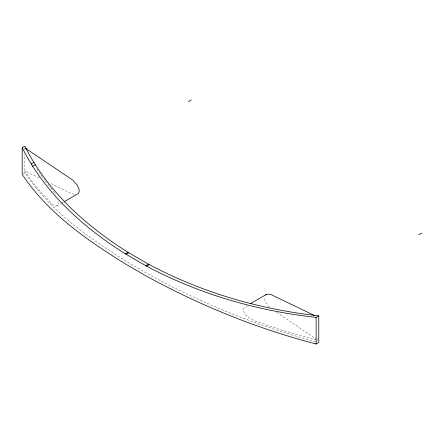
<?xml version="1.0" encoding="UTF-8"?>
<svg xmlns="http://www.w3.org/2000/svg" width="444" height="444" viewBox="0 0 444 444"><rect width="100%" height="100%" fill="white"/><g stroke="black" fill="none" stroke-linecap="round" stroke-linejoin="round"><path stroke-width="0.33" stroke-dasharray="2.22 1.67" d="M39.133 177.822L24.87 171.095L29.076 177.434L39.1 190.176L51.188 203.058L53.474 205.1L55.716 206.138L57.332 205.644L57.97 204.157A4.285 1.77 71.3 0 0 57.97 201.587M23.266 173.698L24.87 172.777L24.87 154.679M56.621 206.083L60.717 203.718M61.3 203.38L63.642 202.031M247.741 305.694L244.777 306.965L243.606 308.758A4.285 3.019 45.5 0 0 243.606 311.333L244.777 313.864L247.741 316.999L254.162 320.635L281.152 329.925L318.126 340.615M74.309 194.461L70.857 193.29L49.6 182.839M315.495 341.597C257.603 326.235 201.737 303.424 149.234 274.642L128.022 262.393C89.333 238.373 50.372 211.333 24.87 172.777M276.668 312.404L316.522 339.244M317.088 339.632L318.786 340.787M269.347 307.065L266.555 303.646L264.857 300.144A6.305 3.641 60 0 1 264.502 297.103M52.22 189.505L49.484 186.153M49.062 185.614L44.888 180.297M39.1 172.211L44.505 179.759M53.474 191.109L55.716 194.827M36.941 168.909L38.378 171.112M24.87 147.835L24.87 150.572"/><path stroke-width="0.67" d="M265.551 294.971L267.837 294.089L271.023 294.588L314.441 315.484M22.2 147.697L24.87 146.159C47.236 191.186 85.947 225.935 128.022 252.314L149.234 264.563C201.687 292.557 259.779 309.368 318.786 315.851L318.786 342.468L316.117 344.006C257.054 328.632 200.061 305.511 146.57 276.185L125.352 263.936C86.663 239.91 47.708 212.876 22.2 174.314L22.2 147.697C44.567 192.729 83.278 227.478 125.352 253.857L146.57 266.106C199.017 294.095 257.109 310.911 316.117 317.388L318.786 315.851M31.158 163.975L33.827 162.432M32.623 166.25L35.287 164.707M188.395 101.654L191.275 99.994M64.813 201.354L78.105 193.651L78.799 192.729A6.305 3.641 60 0 0 78.799 188.478L77.095 184.982L72.633 180.048L25.436 148.224M125.352 253.857L128.022 252.314M126.118 254.323L128.788 252.78M145.782 265.673L148.451 264.13M146.57 266.106L149.234 264.563M250.177 303.818L266.555 294.361M418.92 234.748L421.8 233.083M316.117 317.388L316.117 344.006"/></g></svg>
